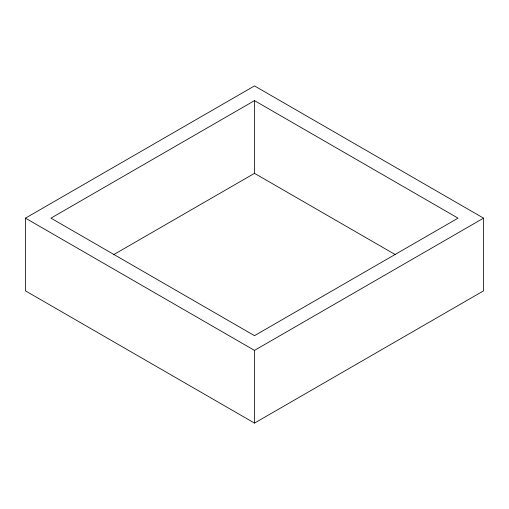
<?xml version="1.0" encoding="UTF-8"?>
<svg xmlns="http://www.w3.org/2000/svg" width="509" height="509" viewBox="0 0 509 509"><rect width="100%" height="100%" fill="white"/><g stroke="black" fill="none" stroke-linecap="round" stroke-linejoin="round"><path stroke-width="0.76" d="M25.45 218.145L254.5 85.906L483.55 218.145L483.55 290.855L254.5 423.094L25.45 290.855L25.45 218.145L254.5 350.389L483.55 218.145M254.5 100.629L50.951 218.145L254.5 335.666L458.049 218.145L254.5 100.629L254.5 173.334L395.474 254.723M113.526 254.723L254.5 173.334M254.5 350.389L254.5 423.094"/></g></svg>
